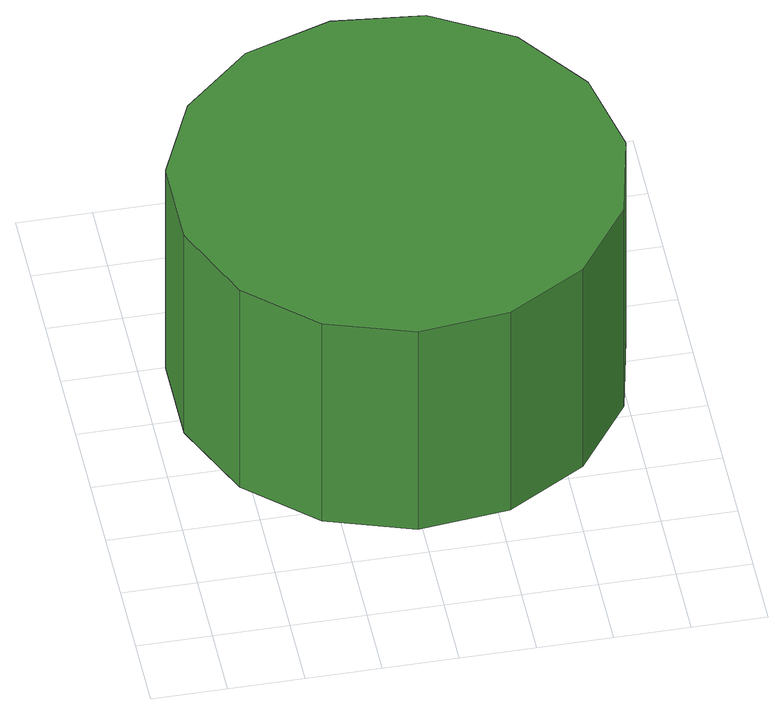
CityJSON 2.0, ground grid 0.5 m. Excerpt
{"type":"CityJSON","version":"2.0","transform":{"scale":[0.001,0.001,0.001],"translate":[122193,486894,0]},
"CityObjects":{
"tree1":{"type":"SolitaryVegetationObject","attributes":{"function":"something"},"geometry":[{"type":"MultiSurface","lod":"1","boundaries":[[[0,1,2,3,4,5,6,7,8,9,10,11,12,13,14]],[[15,16,17,18,19,20,21,22,23,24,25,26,27,28,29]],[[0,29,28,1]],[[1,28,27,2]],[[2,27,26,3]],[[3,26,25,4]],[[4,25,24,5]],[[5,24,23,6]],[[6,23,22,7]],[[7,22,21,8]],[[8,21,20,9]],[[9,20,19,10]],[[10,19,18,11]],[[11,18,17,12]],[[12,17,16,13]],[[13,16,15,14]],[[14,15,29,0]]]}]}
},
"vertices":[
[3098,2191,1947],[2970,2791,1947],[2609,3288,1947],[2078,3595,1947],[1467,3659,1947],[883,3469,1947],[427,3058,1947],[177,2497,1947],[177,1884,1947],[427,1323,1947],[883,912,1947],[1467,722,1947],[2078,786,1947],[2609,1093,1947],[2970,1590,1947],[2970,1590,225],[2609,1093,225],[2078,786,225],[1467,722,225],[883,912,225],[427,1323,225],[177,1884,225],[177,2497,225],[427,3058,225],[883,3469,225],[1467,3659,225],[2078,3595,225],[2609,3288,225],[2970,2791,225],[3098,2191,225]
]}
